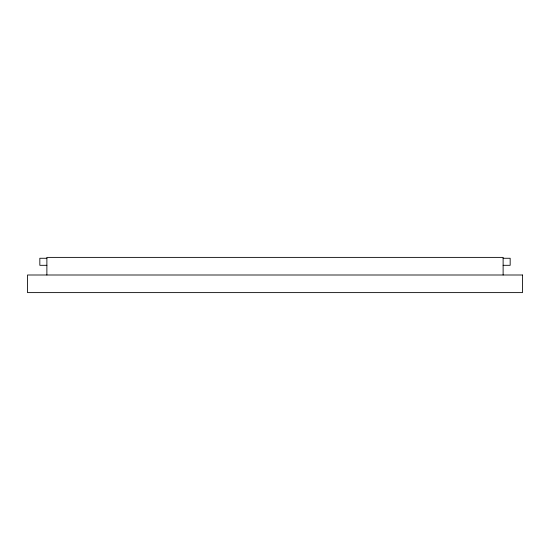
<?xml version="1.0" encoding="UTF-8"?>
<svg xmlns="http://www.w3.org/2000/svg" width="550" height="550" viewBox="0 0 550 550"><rect width="100%" height="100%" fill="white"/><g stroke="black" fill="none" stroke-linecap="round" stroke-linejoin="round"><path stroke-width="0.82" d="M46.881 258.266L39.834 258.266L39.834 265.313L46.881 265.313M503.119 258.266L510.166 258.266L510.166 265.313L503.119 265.313M503.119 275L503.119 257.386L46.881 257.386L46.881 275M522.5 275L27.5 275L27.5 292.614L522.5 292.614L522.5 275"/></g></svg>
